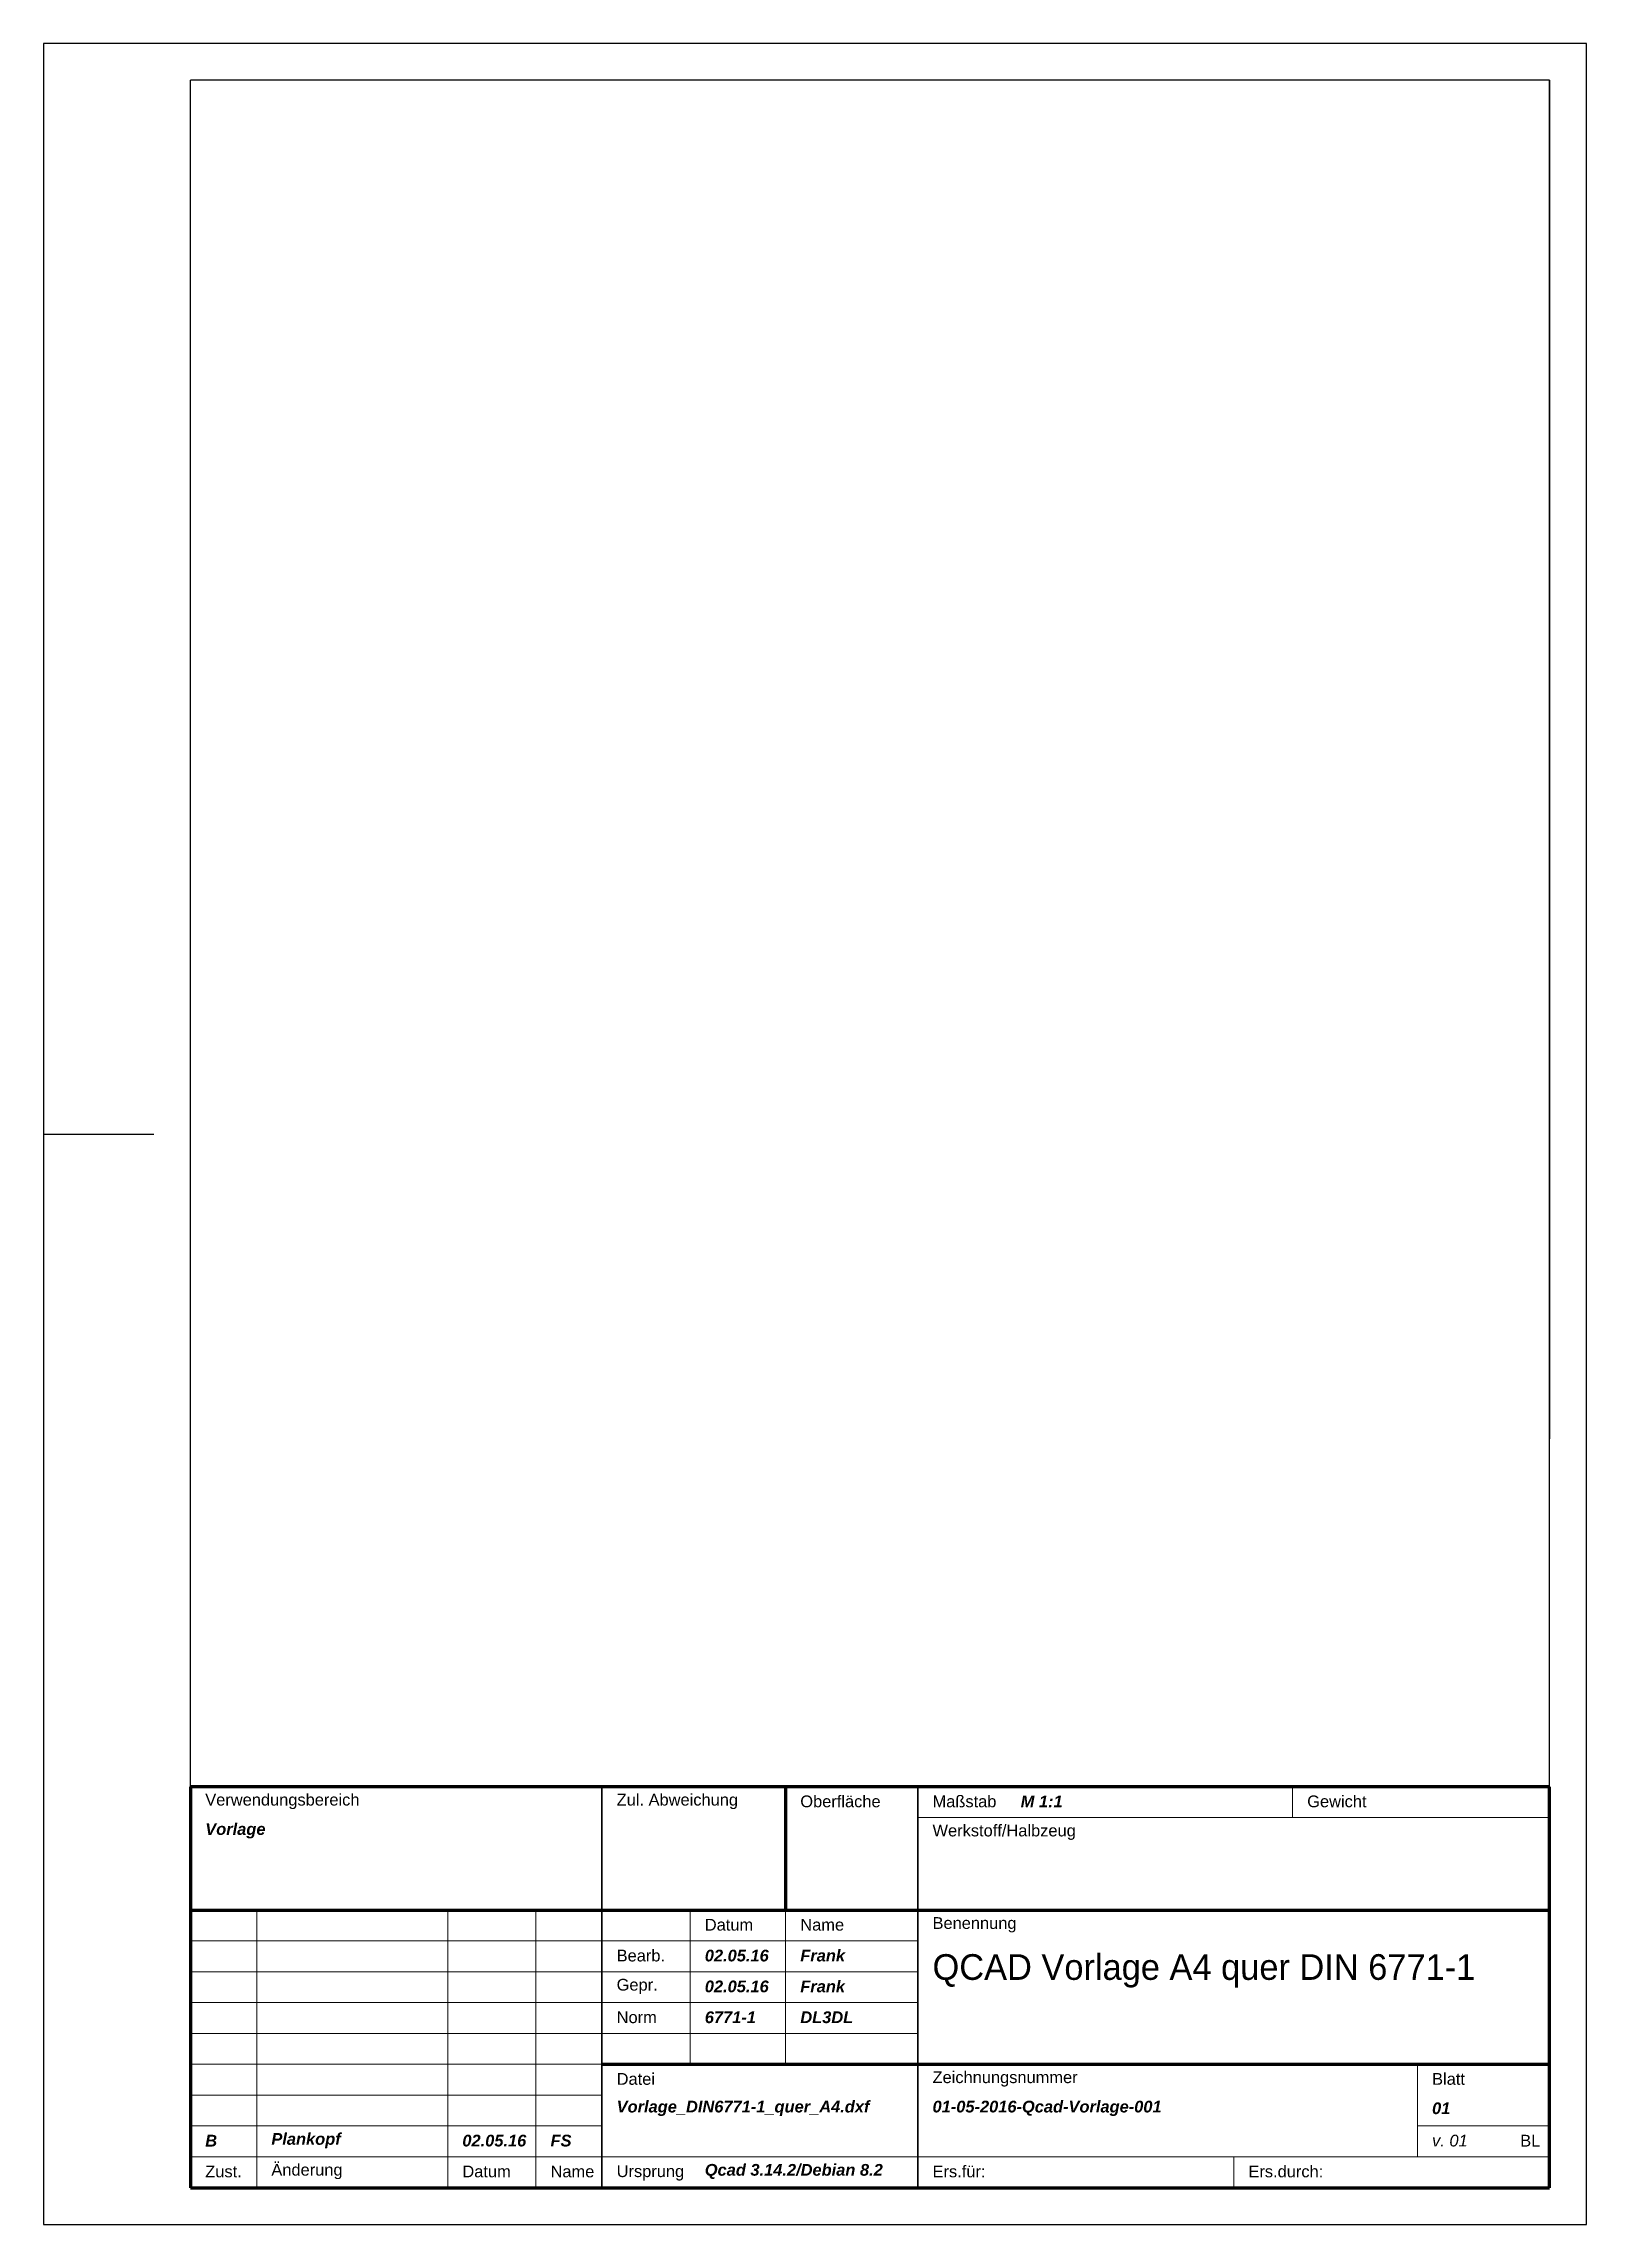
# Model space of a CAD drawing. Header units: millimetres. Extents: x 0 to 210, y 0 to 297.
import ezdxf

# ---------------------------------------------------------------- set-up
doc = ezdxf.new("R2010")
doc.units = ezdxf.units.MM
for name, color, linetype, true_color in [('Blattrahmen Din A4', 5, 'Continuous', 0x0000ff), ('Faltung Lochung', 3, 'Continuous', 0x00ff00), ('Plankopf ausgefüllt', 96, 'Continuous', 0x008000), ('Plankopf Text Vorgabe', 1, 'Continuous', 0xff0000)]:
    doc.layers.add(name, color=color, linetype=linetype, true_color=true_color)
for name, color, linetype, lineweight, true_color in [('Plankopf Rahmen 0.18', 5, 'Continuous', 18, 0x0000ff), ('Plankopf Rahmen 0.35', 5, 'Continuous', 35, 0x0000ff), ('Plankopf Rahmen 0.7', 5, 'Continuous', 70, 0x0000ff)]:
    doc.layers.add(name, color=color, linetype=linetype, lineweight=lineweight, true_color=true_color)
doc.styles.add('textstyle20', font='')
doc.styles.add('textstyle21', font='')
doc.styles.add('textstyle22', font='')
doc.styles.add('textstyle23', font='')
doc.styles.add('textstyle24', font='')
doc.styles.add('textstyle25', font='')
doc.styles.add('textstyle26', font='')
doc.styles.add('textstyle27', font='')
doc.styles.add('textstyle28', font='')
doc.styles.add('textstyle29', font='')
doc.styles.add('textstyle30', font='')
doc.styles.add('textstyle31', font='')
doc.styles.add('textstyle32', font='')
doc.styles.add('textstyle33', font='')
doc.styles.add('textstyle34', font='')
doc.styles.add('textstyle35', font='')
doc.styles.add('textstyle36', font='')
doc.styles.add('textstyle37', font='')
doc.styles.add('textstyle38', font='')
doc.styles.add('textstyle39', font='')
doc.styles.add('textstyle40', font='')
doc.styles.add('textstyle41', font='')
doc.styles.add('textstyle42', font='')
doc.styles.add('textstyle43', font='')
doc.styles.add('textstyle44', font='')
doc.styles.add('textstyle45', font='')
doc.styles.add('textstyle46', font='')
doc.styles.add('textstyle47', font='')
doc.styles.add('textstyle48', font='')
doc.styles.add('textstyle49', font='')
doc.styles.add('textstyle50', font='')
doc.styles.add('textstyle51', font='')
doc.styles.add('textstyle52', font='')
doc.styles.add('textstyle53', font='')
doc.styles.add('textstyle54', font='')
doc.styles.add('textstyle55', font='')
doc.styles.add('textstyle56', font='')
doc.styles.add('textstyle57', font='')
doc.styles.add('textstyle58', font='txt')
doc.styles.add('textstyle59', font='')
doc.styles.add('textstyle60', font='')
doc.styles.get('textstyle20').set_extended_font_data('Liberation Sans')
doc.styles.get('textstyle21').set_extended_font_data('Liberation Sans')
doc.styles.get('textstyle22').set_extended_font_data('Liberation Sans')
doc.styles.get('textstyle23').set_extended_font_data('Liberation Sans')
doc.styles.get('textstyle24').set_extended_font_data('Liberation Sans')
doc.styles.get('textstyle25').set_extended_font_data('Liberation Sans')
doc.styles.get('textstyle26').set_extended_font_data('Liberation Sans')
doc.styles.get('textstyle27').set_extended_font_data('Liberation Sans')
doc.styles.get('textstyle28').set_extended_font_data('Liberation Sans')
doc.styles.get('textstyle29').set_extended_font_data('Liberation Sans')
doc.styles.get('textstyle30').set_extended_font_data('Liberation Sans')
doc.styles.get('textstyle31').set_extended_font_data('Liberation Sans')
doc.styles.get('textstyle32').set_extended_font_data('Liberation Sans')
doc.styles.get('textstyle33').set_extended_font_data('Liberation Sans')
doc.styles.get('textstyle34').set_extended_font_data('Liberation Sans')
doc.styles.get('textstyle35').set_extended_font_data('Liberation Sans')
doc.styles.get('textstyle36').set_extended_font_data('Liberation Sans')
doc.styles.get('textstyle37').set_extended_font_data('Liberation Sans')
doc.styles.get('textstyle38').set_extended_font_data('Liberation Sans')
doc.styles.get('textstyle39').set_extended_font_data('Liberation Sans')
doc.styles.get('textstyle40').set_extended_font_data('Liberation Sans')
doc.styles.get('textstyle41').set_extended_font_data('Liberation Sans')
doc.styles.get('textstyle42').set_extended_font_data('Liberation Sans', italic=True, bold=True)
doc.styles.get('textstyle43').set_extended_font_data('Liberation Sans', italic=True, bold=True)
doc.styles.get('textstyle44').set_extended_font_data('Liberation Sans', italic=True, bold=True)
doc.styles.get('textstyle45').set_extended_font_data('Liberation Sans', italic=True, bold=True)
doc.styles.get('textstyle46').set_extended_font_data('Liberation Sans', italic=True, bold=True)
doc.styles.get('textstyle47').set_extended_font_data('Liberation Sans', italic=True, bold=True)
doc.styles.get('textstyle48').set_extended_font_data('Liberation Sans', italic=True, bold=True)
doc.styles.get('textstyle49').set_extended_font_data('Liberation Sans', italic=True, bold=True)
doc.styles.get('textstyle50').set_extended_font_data('Liberation Sans', italic=True, bold=True)
doc.styles.get('textstyle51').set_extended_font_data('Liberation Sans')
doc.styles.get('textstyle52').set_extended_font_data('Liberation Sans', italic=True, bold=True)
doc.styles.get('textstyle53').set_extended_font_data('Liberation Sans', italic=True, bold=True)
doc.styles.get('textstyle54').set_extended_font_data('Liberation Sans', italic=True, bold=True)
doc.styles.get('textstyle55').set_extended_font_data('Liberation Sans', italic=True)
doc.styles.get('textstyle56').set_extended_font_data('Liberation Sans', italic=True, bold=True)
doc.styles.get('textstyle57').set_extended_font_data('Liberation Sans', italic=True, bold=True)
doc.styles.get('textstyle59').set_extended_font_data('Liberation Sans', italic=True, bold=True)
doc.styles.get('textstyle60').set_extended_font_data('Liberation Sans', italic=True, bold=True)

msp = doc.modelspace()

# ---------------------------------------------------------------- linework, layer by layer
at = {"layer": 'Blattrahmen Din A4'}
for p, q in [((210, 297), (0, 297)), ((0, 297), (0, 0)), ((210, 0), (210, 297)), ((205, 292), (20, 292)), ((20, 5), (20, 292)), ((154.6, 292), (150.4, 292)), ((205, 292), (150.4, 292)), ((158.8, 292), (154.6, 292)), ((163, 292), (158.8, 292)), ((167.2, 292), (163, 292)), ((171.4, 292), (167.2, 292)), ((175.6, 292), (171.4, 292)), ((179.8, 292), (175.6, 292)), ((184, 292), (179.8, 292)), ((188.2, 292), (184, 292)), ((192.4, 292), (188.2, 292)), ((196.6, 292), (192.4, 292)), ((200.8, 292), (196.6, 292)), ((200.8, 292), (196.6, 292)), ((205, 292), (200.8, 292)), ((205, 5), (205, 292)), ((205, 292), (205, 107)), ((205, 107), (205, 292)), ((205, 5), (20, 5)), ((0, 0), (210, 0))]:
    msp.add_line(p, q, dxfattribs=at)
at = {"layer": 'Faltung Lochung'}
msp.add_line((0, 148.5), (15, 148.5), dxfattribs=at)
at = {"layer": 'Plankopf Rahmen 0.18'}
for p, q in [((20, 55.4), (20, 59.6)), ((20, 59.6), (76, 59.6)), ((76, 59.6), (76, 42.8)), ((76, 59.6), (101, 59.6)), ((101, 59.6), (101, 42.8)), ((101, 59.6), (119, 59.6)), ((119, 59.6), (119, 42.8)), ((119, 59.6), (170, 59.6)), ((170, 59.6), (205, 59.6)), ((170, 59.6), (170, 55.4)), ((205, 55.4), (205, 59.6)), ((20, 51.2), (20, 55.4)), ((170, 55.4), (119, 55.4)), ((170, 55.4), (205, 55.4)), ((205, 51.2), (205, 55.4)), ((20, 47), (20, 51.2)), ((205, 47), (205, 51.2)), ((20, 42.8), (20, 47)), ((205, 42.8), (205, 47)), ((29, 42.8), (20, 42.8)), ((20, 42.8), (20, 38.6)), ((55, 42.8), (29, 42.8)), ((29, 42.8), (29, 38.6)), ((67, 42.8), (55, 42.8)), ((55, 42.8), (55, 38.6)), ((76, 42.8), (67, 42.8)), ((67, 42.8), (67, 38.6)), ((76, 42.8), (76, 9.2)), ((76, 42.8), (101, 42.8)), ((88, 42.8), (88, 21.8)), ((101, 42.8), (119, 42.8)), ((101, 42.8), (101, 21.8)), ((119, 42.8), (119, 9.2)), ((119, 42.8), (205, 42.8)), ((205, 38.6), (205, 42.8)), ((29, 38.6), (20, 38.6)), ((20, 38.6), (20, 34.4)), ((55, 38.6), (29, 38.6)), ((29, 38.6), (29, 34.4)), ((67, 38.6), (55, 38.6)), ((55, 38.6), (55, 34.4)), ((76, 38.6), (67, 38.6)), ((67, 38.6), (67, 34.4)), ((76, 38.6), (88, 38.6)), ((88, 38.6), (101, 38.6)), ((101, 38.6), (119, 38.6)), ((205, 34.4), (205, 38.6)), ((29, 34.4), (20, 34.4)), ((20, 34.4), (20, 30.2)), ((55, 34.4), (29, 34.4)), ((29, 34.4), (29, 30.2)), ((67, 34.4), (55, 34.4)), ((55, 34.4), (55, 30.2)), ((76, 34.4), (67, 34.4)), ((67, 34.4), (67, 30.2)), ((76, 34.4), (88, 34.4)), ((88, 34.4), (101, 34.4)), ((101, 34.4), (119, 34.4)), ((205, 30.2), (205, 34.4)), ((29, 30.2), (20, 30.2)), ((20, 30.2), (20, 26)), ((55, 30.2), (29, 30.2)), ((29, 30.2), (29, 26)), ((67, 30.2), (55, 30.2)), ((55, 30.2), (55, 26)), ((76, 30.2), (67, 30.2)), ((67, 30.2), (67, 26)), ((76, 30.2), (88, 30.2)), ((88, 30.2), (101, 30.2)), ((101, 30.2), (119, 30.2)), ((205, 26), (205, 30.2)), ((29, 26), (20, 26)), ((20, 26), (20, 21.8)), ((55, 26), (29, 26)), ((29, 26), (29, 21.8)), ((67, 26), (55, 26)), ((55, 26), (55, 21.8)), ((76, 26), (67, 26)), ((67, 26), (67, 21.8)), ((76, 26), (88, 26)), ((88, 26), (101, 26)), ((101, 26), (119, 26)), ((205, 21.8), (205, 26)), ((29, 21.8), (20, 21.8)), ((20, 21.8), (20, 17.6)), ((55, 21.8), (29, 21.8)), ((29, 21.8), (29, 17.6)), ((67, 21.8), (55, 21.8)), ((55, 21.8), (55, 17.6)), ((76, 21.8), (67, 21.8)), ((67, 21.8), (67, 17.6)), ((76, 21.8), (88, 21.8)), ((88, 21.8), (101, 21.8)), ((101, 21.8), (119, 21.8)), ((119, 21.8), (205, 21.8)), ((187, 13.4), (187, 21.8)), ((205, 17.6), (205, 21.8)), ((29, 17.6), (20, 17.6)), ((20, 17.6), (20, 13.4)), ((55, 17.6), (29, 17.6)), ((29, 17.6), (29, 13.4)), ((67, 17.6), (55, 17.6)), ((55, 17.6), (55, 13.4)), ((76, 17.6), (67, 17.6)), ((67, 17.6), (67, 13.4)), ((205, 13.4), (205, 17.6)), ((29, 13.4), (20, 13.4)), ((20, 13.4), (20, 9.2)), ((55, 13.4), (29, 13.4)), ((29, 13.4), (29, 9.2)), ((67, 13.4), (55, 13.4)), ((55, 13.4), (55, 9.2)), ((76, 13.4), (67, 13.4)), ((67, 13.4), (67, 9.2)), ((205, 13.4), (187, 13.4)), ((187, 13.4), (187, 9.2)), ((205, 9.2), (205, 13.4)), ((205, 9.2), (205, 13.4)), ((29, 9.2), (20, 9.2)), ((20, 9.2), (20, 5)), ((55, 9.2), (29, 9.2)), ((29, 9.2), (29, 5)), ((67, 9.2), (55, 9.2)), ((55, 9.2), (55, 5)), ((76, 9.2), (67, 9.2)), ((67, 9.2), (67, 5)), ((119, 9.2), (76, 9.2)), ((76, 9.2), (76, 5)), ((162, 9.2), (119, 9.2)), ((119, 9.2), (119, 5)), ((205, 9.2), (162, 9.2)), ((162, 9.2), (162, 5)), ((205, 5), (205, 9.2)), ((205, 5), (20, 5))]:
    msp.add_line(p, q, dxfattribs=at)
at = {"layer": 'Plankopf Rahmen 0.35'}
for p, q in [((76, 59.6), (76, 5)), ((119, 59.6), (119, 5))]:
    msp.add_line(p, q, dxfattribs=at)
at = {"layer": 'Plankopf Rahmen 0.7'}
for p, q in [((205, 59.6), (20, 59.6)), ((20, 59.6), (20, 5)), ((101, 59.6), (101, 42.8)), ((205, 5), (205, 59.6)), ((20, 42.8), (205, 42.8)), ((76, 21.8), (205, 21.8)), ((20, 5), (205, 5))]:
    msp.add_line(p, q, dxfattribs=at)

# ---------------------------------------------------------------- texts
at = {"layer": 'Plankopf ausgefüllt'}
for s, insert, char_height, attachment_point, style in [('M 1:1', (133, 57.6), 1.6, 4, 'textstyle57'), ('Vorlage', (22, 53.6), 1.6, 4, 'textstyle56'), ('02.05.16', (90, 36.6), 1.6, 4, 'textstyle47'), ('Frank', (103, 36.6), 1.6, 4, 'textstyle49'), ('QCAD Vorlage A4 quer DIN 6771-1', (121, 36.8), 3.5, 1, 'textstyle58'), ('02.05.16', (90, 32.4), 1.6, 4, 'textstyle48'), ('Frank', (103, 32.4), 1.6, 4, 'textstyle50'), ('6771-1', (90, 28.2), 1.6, 4, 'textstyle46'), ('DL3DL', (103, 28.2), 1.6, 4, 'textstyle60'), ('Vorlage_DIN6771-1_quer_A4.dxf', (78, 15.8), 1.6, 4, 'textstyle52'), ('01-05-2016-Qcad-Vorlage-001', (121, 15.8), 1.6, 4, 'textstyle53'), ('01', (189, 15.8), 1.6, 4, 'textstyle54'), ('B', (22, 11.4), 1.6, 4, 'textstyle42'), ('Plankopf', (31, 11.4), 1.6, 4, 'textstyle43'), ('02.05.16', (57, 11.4), 1.6, 4, 'textstyle44'), ('FS', (69, 11.4), 1.6, 4, 'textstyle45'), ('v. 01', (189, 11.4), 1.6, 4, 'textstyle55'), ('Qcad 3.14.2/Debian 8.2', (90, 7.2), 1.6, 4, 'textstyle59')]:
    msp.add_mtext(s, dxfattribs=dict(at, insert=insert, char_height=char_height, attachment_point=attachment_point, style=style))
at = {"layer": 'Plankopf Text Vorgabe', "char_height": 1.6, "attachment_point": 4}
for s, insert, style in [('Verwendungsbereich', (22, 57.6), 'textstyle20'), ('Zul. Abweichung', (78, 57.6), 'textstyle21'), ('Oberfläche', (103, 57.6), 'textstyle22'), ('Maßstab', (121, 57.6), 'textstyle23'), ('Gewicht', (172, 57.6), 'textstyle24'), ('Werkstoff/Halbzeug', (121, 53.4), 'textstyle37'), ('Datum', (90, 40.8), 'textstyle25'), ('Name', (103, 40.8), 'textstyle26'), ('Benennung', (121, 40.8), 'textstyle38'), ('Bearb.', (78, 36.6), 'textstyle27'), ('Gepr.', (78, 32.4), 'textstyle28'), ('Norm', (78, 28.2), 'textstyle29'), ('Zeichnungsnummer', (121, 19.8), 'textstyle39'), ('Datei', (78, 19.8), 'textstyle51'), ('Blatt', (189, 19.8), 'textstyle40'), ('BL', (201, 11.4), 'textstyle41'), ('Zust.', (22, 7.2), 'textstyle30'), ('Änderung', (31, 7.2), 'textstyle31'), ('Datum', (57, 7.2), 'textstyle32'), ('Name', (69, 7.2), 'textstyle33'), ('Ursprung', (78, 7), 'textstyle34'), ('Ers.für:', (121, 7.2), 'textstyle35'), ('Ers.durch:', (164, 7.2), 'textstyle36')]:
    msp.add_mtext(s, dxfattribs=dict(at, insert=insert, style=style))

doc.saveas('drawing.dxf')
